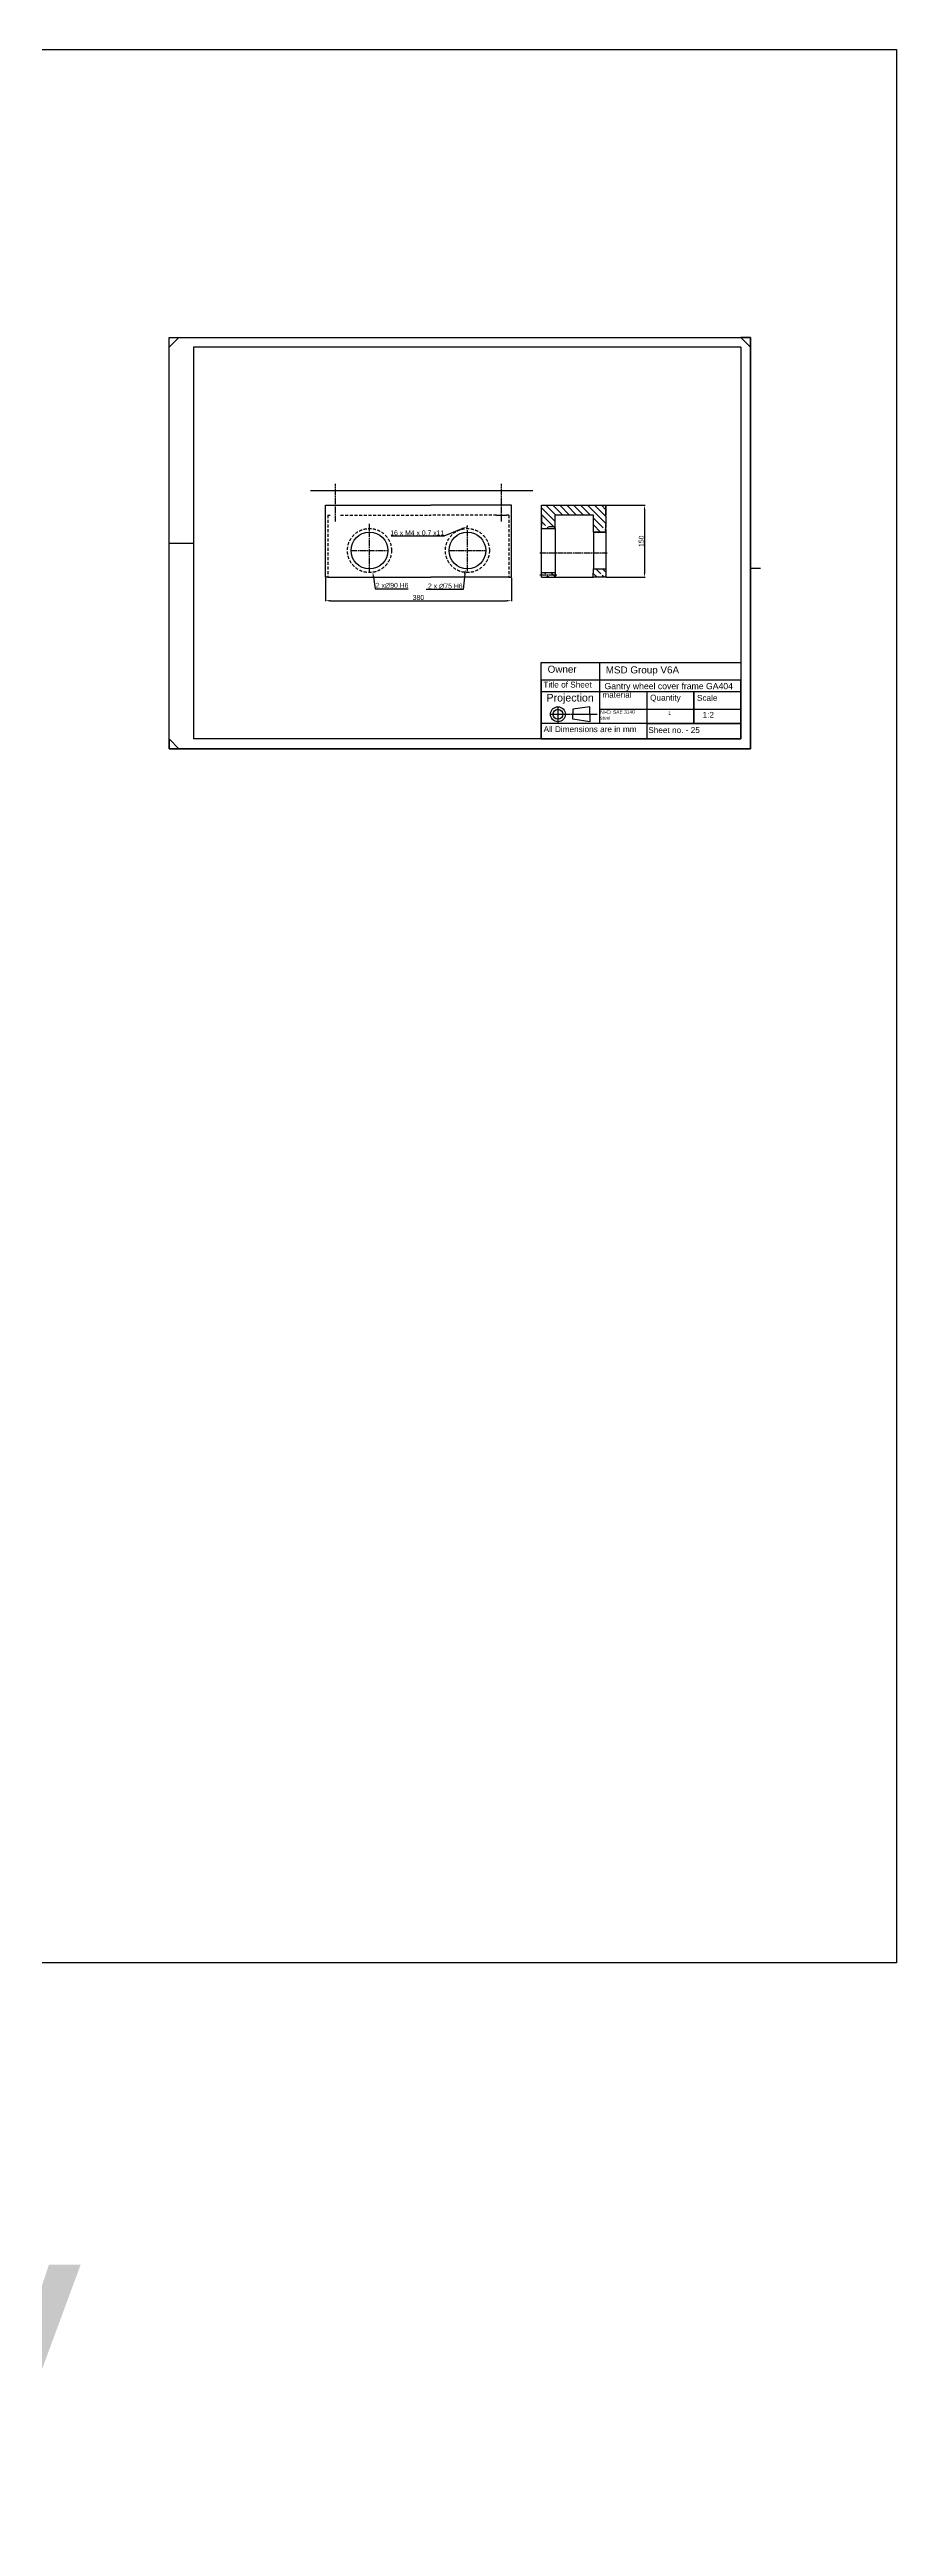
# Model space of a CAD drawing. Header units: millimetres. Extents: x -15074 to 21675, y -7568 to 6574.
# Drawn here: x 496 to 2226, y -7568 to -2509 of the extents above; entities that cross this region are included whole.
import ezdxf

# ---------------------------------------------------------------- set-up
doc = ezdxf.new("R2010")
doc.units = ezdxf.units.MM
for name, pattern in [('AM_ISO08W050', [18, 12, -1.5, 3, -1.5]), ('AM_ISO08W050x2', [9, 6, -0.75, 1.5, -0.75]), ('HIDDEN', [9.525, 6.35, -3.175])]:
    doc.linetypes.add(name, pattern=pattern)
for name, color, linetype, lineweight in [('AM_5', 250, 'Continuous', 25), ('AM_7', 142, 'AM_ISO08W050', 25), ('AM_8', 1, 'Continuous', 25)]:
    doc.layers.add(name, color=color, linetype=linetype, lineweight=lineweight)
doc.styles.get("Standard").update_dxf_attribs({"font": 'arial.ttf'})
doc.dimstyles.new('AM_ISO$0', dxfattribs={"dimtxt": 3.5, "dimasz": 3.5, "dimexe": 1, "dimexo": 1, "dimgap": 1.5, "dimtad": 1, "dimdsep": 46, "dimtxsty": 'Standard', "dimcen": 0, "dimclrd": 256, "dimclre": 256, "dimclrt": 250, "dimadec": 0, "dimazin": 2, "dimtp": 0.1, "dimtm": 0.1, "dimtfac": 0.71, "dimtdec": 3, "dimtmove": 0, "dimatfit": 3, "dimfxl": 1, "dimlwd": -1, "dimlwe": -1, "dimarcsym": 1})
doc.dimstyles.new('AM_ISO$3', dxfattribs={"dimtxt": 3.5, "dimasz": 3.5, "dimexe": 1, "dimexo": 1, "dimgap": 1.5, "dimtad": 1, "dimtoh": 1, "dimdsep": 46, "dimtxsty": 'Standard', "dimcen": 0, "dimclrd": 256, "dimclre": 256, "dimclrt": 250, "dimadec": 0, "dimazin": 2, "dimtp": 0.1, "dimtm": 0.1, "dimtfac": 0.71, "dimtdec": 3, "dimtofl": 0, "dimtmove": 0, "dimatfit": 0, "dimfxl": 1, "dimlwd": -1, "dimlwe": -1, "dimarcsym": 1})
pattern_1 = [(135, (430.368, -4156.106), (-7.07107, -7.07107), [])]

# ---------------------------------------------------------------- blocks, each defined once
blk = doc.blocks.new('*D257')
at = {"layer": 'AM_5', "linetype": 'ByBlock', "transparency": 16777216}
for p, q in [((1059.9, -3588.1), (1059.9, -3636.1)), ((1439.9, -3588.1), (1439.9, -3636.1)), ((1069.9, -3635.1), (1429.9, -3635.1))]:
    blk.add_line(p, q, dxfattribs=at)
at = {"layer": 'AM_5', "transparency": 16777216}
for points in [[(1069.9, -3633.4), (1069.9, -3636.7), (1059.9, -3635.1)], [(1429.9, -3633.4), (1429.9, -3636.7), (1439.9, -3635.1)]]:
    blk.add_solid(points, dxfattribs=at)
at = {"layer": 'Defpoints', "color": 0, "transparency": 16777216}
for p in [(1059.9, -3587.1), (1439.9, -3587.1), (1439.9, -3635.1)]:
    blk.add_point(p, dxfattribs=at)
at = {"layer": 'AM_5', "color": 250, "transparency": 16777216, "insert": (1249.9, -3628.5), "char_height": 10, "attachment_point": 5}
blk.add_mtext('380', dxfattribs=at)
blk = doc.blocks.new('*D258')
at = {"layer": 'AM_5', "linetype": 'ByBlock', "transparency": 16777216}
for p, q in [((1633.7, -3440.1), (1712.8, -3440.1)), ((1711.8, -3450.1), (1711.8, -3577.1)), ((1633.7, -3587.1), (1712.8, -3587.1))]:
    blk.add_line(p, q, dxfattribs=at)
at = {"layer": 'AM_5', "transparency": 16777216}
for points in [[(1710.2, -3450.1), (1713.5, -3450.1), (1711.8, -3440.1)], [(1710.2, -3577.1), (1713.5, -3577.1), (1711.8, -3587.1)]]:
    blk.add_solid(points, dxfattribs=at)
at = {"layer": 'Defpoints', "color": 0, "transparency": 16777216}
for p in [(1632.7, -3440.1), (1632.7, -3587.1), (1711.8, -3587.1)]:
    blk.add_point(p, dxfattribs=at)
at = {"layer": 'AM_5', "color": 250, "transparency": 16777216, "insert": (1705.2, -3513.6), "char_height": 10, "attachment_point": 5, "rotation": 90}
blk.add_mtext('150', dxfattribs=at)
blk = doc.blocks.new('*D259')
at = {"layer": 'AM_5', "linetype": 'ByBlock', "transparency": 16777216}
for p, q in [((1344.8, -3579.8), (1341.3, -3612.2)), ((1341.3, -3612.2), (1265.9, -3612.2))]:
    blk.add_line(p, q, dxfattribs=at)
at = {"layer": 'AM_5', "transparency": 16777216}
blk.add_solid([(1343.1, -3579.6), (1346.4, -3580), (1345.9, -3569.9)], dxfattribs=at)
at = {"layer": 'Defpoints', "color": 0, "transparency": 16777216}
for p in [(1354, -3495.3), (1345.9, -3569.9)]:
    blk.add_point(p, dxfattribs=at)
at = {"layer": 'AM_5', "color": 250, "transparency": 16777216, "insert": (1302.8, -3605.3), "char_height": 10, "attachment_point": 5}
blk.add_mtext(' 2 x ∅75{}{\\C250; H6}', dxfattribs=at)
blk = doc.blocks.new('*D260')
at = {"layer": 'AM_5', "linetype": 'ByBlock', "transparency": 16777216}
for p, q in [((1158.2, -3586.9), (1161.8, -3610.8)), ((1161.8, -3610.8), (1229.1, -3610.8))]:
    blk.add_line(p, q, dxfattribs=at)
at = {"layer": 'AM_5', "transparency": 16777216}
blk.add_solid([(1159.9, -3586.7), (1156.6, -3587.2), (1156.7, -3577.1)], dxfattribs=at)
at = {"layer": 'Defpoints', "color": 0, "transparency": 16777216}
for p in [(1143.1, -3488.1), (1156.7, -3577.1)]:
    blk.add_point(p, dxfattribs=at)
at = {"layer": 'AM_5', "color": 250, "transparency": 16777216, "insert": (1196.2, -3603.9), "char_height": 10, "attachment_point": 5}
blk.add_mtext('2 x∅90{}{\\C250; H6}', dxfattribs=at)
blk = doc.blocks.new('*D261')
at = {"layer": 'AM_5', "linetype": 'ByBlock', "transparency": 16777216}
for p, q in [((1338.8, -3487.9), (1302.1, -3503.1)), ((1302.1, -3503.1), (1194.4, -3503.1))]:
    blk.add_line(p, q, dxfattribs=at)
blk.add_arc((1349.9, -3483.4), 2, 198.6479, 231.0786, dxfattribs=at)
at = {"layer": 'AM_5', "transparency": 16777216}
blk.add_solid([(1338.2, -3486.4), (1339.5, -3489.5), (1348.1, -3484.1)], dxfattribs=at)
at = {"layer": 'Defpoints', "color": 0, "transparency": 16777216}
for p in [(1348.1, -3484.1), (1351.8, -3482.6)]:
    blk.add_point(p, dxfattribs=at)
at = {"layer": 'AM_5', "color": 250, "transparency": 16777216, "insert": (1247.5, -3496.5), "char_height": 10, "attachment_point": 5}
blk.add_mtext('16 x M4 x 0.7 x11', dxfattribs=at)

msp = doc.modelspace()

# ---------------------------------------------------------------- hatches: boundary and pattern name
at = {"layer": 'AM_8', "true_color": 0x000000}
h = msp.add_hatch(dxfattribs=at)
h.set_pattern_fill('_U', color=18, scale=10, angle=135, style=0, pattern_type=0)
h.set_pattern_definition(pattern_1)
edge = h.paths.add_edge_path(flags=0)
edge.add_line((1632.674, -3485.774), (1632.397, -3486.253))
edge.add_line((1632.397, -3486.253), (1618.874, -3486.253))
edge.add_line((1618.874, -3486.253), (1617.938, -3487.874))
edge.add_line((1617.938, -3487.874), (1618.874, -3489.495))
edge.add_line((1618.874, -3489.495), (1632.397, -3489.495))
edge.add_line((1632.397, -3489.495), (1632.674, -3489.974))
edge.add_line((1632.674, -3495.074), (1632.674, -3489.974))
edge.add_line((1607.218, -3495.074), (1632.674, -3495.074))
edge.add_line((1607.218, -3460.118), (1607.218, -3495.074))
edge.add_line((1529.209, -3460.118), (1607.218, -3460.118))
edge.add_line((1529.209, -3487.56), (1529.209, -3460.118))
edge.add_line((1501.209, -3487.56), (1529.209, -3487.56))
edge.add_line((1501.209, -3485.46), (1501.209, -3487.56))
edge.add_line((1501.209, -3485.46), (1501.485, -3484.981))
edge.add_line((1501.485, -3484.981), (1515.009, -3484.981))
edge.add_line((1515.009, -3484.981), (1515.945, -3483.36))
edge.add_line((1515.945, -3483.36), (1515.009, -3481.739))
edge.add_line((1515.009, -3481.739), (1501.485, -3481.739))
edge.add_line((1501.485, -3481.739), (1501.209, -3481.26))
edge.add_line((1501.209, -3440.118), (1501.209, -3481.26))
edge.add_line((1632.674, -3440.118), (1501.209, -3440.118))
edge.add_line((1632.674, -3485.774), (1632.674, -3440.118))
edge = h.paths.add_edge_path(flags=0)
edge.add_line((1501.485, -3481.739), (1501.209, -3481.26))
edge.add_line((1515.009, -3481.739), (1501.485, -3481.739))
edge.add_line((1515.945, -3483.36), (1515.009, -3481.739))
edge.add_line((1515.009, -3484.981), (1515.945, -3483.36))
edge.add_line((1501.485, -3484.981), (1515.009, -3484.981))
edge.add_line((1501.209, -3485.46), (1501.485, -3484.981))
edge.add_line((1501.209, -3481.26), (1501.209, -3485.46))
edge = h.paths.add_edge_path(flags=0)
edge.add_line((1632.674, -3485.774), (1632.397, -3486.253))
edge.add_line((1632.674, -3489.974), (1632.674, -3485.774))
edge.add_line((1632.397, -3489.495), (1632.674, -3489.974))
edge.add_line((1618.874, -3489.495), (1632.397, -3489.495))
edge.add_line((1617.938, -3487.874), (1618.874, -3489.495))
edge.add_line((1618.874, -3486.253), (1617.938, -3487.874))
edge.add_line((1632.397, -3486.253), (1618.874, -3486.253))
edge = h.paths.add_edge_path(flags=0)
edge.add_line((1501.485, -3481.739), (1501.209, -3481.26))
edge.add_line((1515.009, -3481.739), (1501.485, -3481.739))
edge.add_line((1515.945, -3483.36), (1515.009, -3481.739))
edge.add_line((1515.009, -3484.981), (1515.945, -3483.36))
edge.add_line((1501.485, -3484.981), (1515.009, -3484.981))
edge.add_line((1501.209, -3485.46), (1501.485, -3484.981))
edge.add_line((1501.209, -3481.26), (1501.209, -3485.46))
edge = h.paths.add_edge_path(flags=0)
edge.add_line((1632.674, -3485.774), (1632.397, -3486.253))
edge.add_line((1632.674, -3489.974), (1632.674, -3485.774))
edge.add_line((1632.397, -3489.495), (1632.674, -3489.974))
edge.add_line((1618.874, -3489.495), (1632.397, -3489.495))
edge.add_line((1617.938, -3487.874), (1618.874, -3489.495))
edge.add_line((1618.874, -3486.253), (1617.938, -3487.874))
edge.add_line((1632.397, -3486.253), (1618.874, -3486.253))
h = msp.add_hatch(dxfattribs=at)
h.set_pattern_fill('_U', color=18, scale=10, angle=135, style=0, pattern_type=0)
h.set_pattern_definition(pattern_1)
edge = h.paths.add_edge_path(flags=0)
edge.add_line((1501.485, -3580.253), (1501.209, -3579.774))
edge.add_line((1501.209, -3577.56), (1501.209, -3579.774))
edge.add_line((1529.209, -3577.56), (1501.209, -3577.56))
edge.add_line((1529.209, -3587.074), (1529.209, -3577.56))
edge.add_line((1501.209, -3587.074), (1529.209, -3587.074))
edge.add_line((1501.209, -3583.974), (1501.209, -3587.074))
edge.add_line((1501.209, -3583.974), (1501.485, -3583.495))
edge.add_line((1501.485, -3583.495), (1515.009, -3583.495))
edge.add_line((1515.009, -3583.495), (1515.945, -3581.874))
edge.add_line((1515.945, -3581.874), (1515.009, -3580.253))
edge.add_line((1515.009, -3580.253), (1501.485, -3580.253))
edge = h.paths.add_edge_path(flags=0)
edge.add_line((1501.485, -3580.253), (1501.209, -3579.774))
edge.add_line((1515.009, -3580.253), (1501.485, -3580.253))
edge.add_line((1515.945, -3581.874), (1515.009, -3580.253))
edge.add_line((1515.009, -3583.495), (1515.945, -3581.874))
edge.add_line((1501.485, -3583.495), (1515.009, -3583.495))
edge.add_line((1501.209, -3583.974), (1501.485, -3583.495))
edge.add_line((1501.209, -3579.774), (1501.209, -3583.974))
edge = h.paths.add_edge_path(flags=0)
edge.add_line((1501.485, -3580.253), (1501.209, -3579.774))
edge.add_line((1515.009, -3580.253), (1501.485, -3580.253))
edge.add_line((1515.945, -3581.874), (1515.009, -3580.253))
edge.add_line((1515.009, -3583.495), (1515.945, -3581.874))
edge.add_line((1501.485, -3583.495), (1515.009, -3583.495))
edge.add_line((1501.209, -3583.974), (1501.485, -3583.495))
edge.add_line((1501.209, -3579.774), (1501.209, -3583.974))
h = msp.add_hatch(dxfattribs=at)
h.set_pattern_fill('_U', color=18, scale=10, angle=135, style=0, pattern_type=0)
h.set_pattern_definition(pattern_1)
edge = h.paths.add_edge_path(flags=0)
edge.add_line((1632.674, -3581.874), (1632.666, -3579.774))
edge.add_line((1632.666, -3579.774), (1632.391, -3580.254))
edge.add_line((1632.391, -3580.254), (1618.868, -3580.307))
edge.add_line((1618.868, -3580.307), (1617.938, -3581.932))
edge.add_line((1617.938, -3581.932), (1618.88, -3583.549))
edge.add_line((1618.88, -3583.549), (1632.404, -3583.496))
edge.add_line((1632.404, -3583.496), (1632.674, -3583.96))
edge.add_line((1632.674, -3587.074), (1632.674, -3583.96))
edge.add_line((1606.936, -3587.074), (1632.674, -3587.074))
edge.add_line((1607.218, -3570.074), (1606.936, -3587.074))
edge.add_line((1632.674, -3570.074), (1607.218, -3570.074))
edge.add_line((1632.674, -3581.874), (1632.674, -3570.074))
edge = h.paths.add_edge_path(flags=0)
edge.add_line((1632.674, -3581.874), (1632.666, -3579.774))
edge.add_line((1632.674, -3583.96), (1632.674, -3581.874))
edge.add_line((1632.404, -3583.496), (1632.674, -3583.96))
edge.add_line((1618.88, -3583.549), (1632.404, -3583.496))
edge.add_line((1617.938, -3581.932), (1618.88, -3583.549))
edge.add_line((1618.868, -3580.307), (1617.938, -3581.932))
edge.add_line((1632.391, -3580.254), (1618.868, -3580.307))
edge.add_line((1632.666, -3579.774), (1632.391, -3580.254))
edge = h.paths.add_edge_path(flags=0)
edge.add_line((1632.674, -3581.874), (1632.666, -3579.774))
edge.add_line((1632.674, -3583.96), (1632.674, -3581.874))
edge.add_line((1632.404, -3583.496), (1632.674, -3583.96))
edge.add_line((1618.88, -3583.549), (1632.404, -3583.496))
edge.add_line((1617.938, -3581.932), (1618.88, -3583.549))
edge.add_line((1618.868, -3580.307), (1617.938, -3581.932))
edge.add_line((1632.391, -3580.254), (1618.868, -3580.307))
edge.add_line((1632.666, -3579.774), (1632.391, -3580.254))

# ---------------------------------------------------------------- linework, layer by layer
for p, q in [((740.5, -3117.219), (760.5, -3097.219)), ((790.5, -3117.219), (790.5, -3137.219)), ((1928.5, -3117.219), (1908.5, -3097.219)), ((1908.5, -3117.219), (1908.5, -3137.219)), ((1029.446, -3410.15), (1483.94, -3410.15)), ((1414.859, -3410.15), (1424.384, -3410.15)), ((1409.309, -3460.132), (1409.622, -3460.132)), ((1409.622, -3460.132), (1414.622, -3460.132)), ((1414.622, -3460.132), (1424.622, -3460.132)), ((1424.622, -3460.132), (1429.622, -3460.132)), ((1429.622, -3460.132), (1429.934, -3460.132)), ((1501.209, -3486.437), (1501.209, -3440.118)), ((1501.209, -3487.56), (1501.209, -3483.36)), ((1501.209, -3487.56), (1501.209, -3485.36)), ((1501.209, -3587.074), (1501.209, -3487.56)), ((1515.945, -3483.36), (1529.209, -3483.36)), ((1529.209, -3478.046), (1529.209, -3460.118)), ((1529.209, -3487.56), (1529.209, -3577.56)), ((1607.218, -3462.053), (1607.218, -3460.118)), ((1632.674, -3462.053), (1632.674, -3440.118)), ((1632.674, -3495.074), (1632.674, -3487.874)), ((740.5, -3517.219), (790.5, -3517.219)), ((1607.218, -3495.074), (1607.218, -3570.074)), ((1632.674, -3495.074), (1632.674, -3570.074)), ((1501.209, -3587.074), (1529.209, -3587.074)), ((1529.209, -3587.074), (1606.936, -3587.074)), ((1632.674, -3587.074), (1632.674, -3583.96)), ((1928.5, -3568.419), (1948.5, -3568.419)), ((1534.858, -3866.967), (1534.858, -3866.967)), ((1534.858, -3866.967), (1534.858, -3866.967)), ((1599.941, -3851.651), (1565.366, -3856.803)), ((1599.941, -3882.284), (1565.366, -3877.132)), ((1599.941, -3856.803), (1599.941, -3851.651)), ((1599.941, -3877.132), (1599.941, -3882.284)), ((1716.5, -3886.019), (1716.5, -3917.219)), ((740.5, -3917.219), (760.5, -3937.219))]:
    msp.add_line(p, q)
at = {"linetype": 'HIDDEN'}
for p, q in [((1064.923, -3460.132), (1069.912, -3460.132)), ((1064.923, -3460.132), (1064.923, -3587.074)), ((1090.537, -3460.132), (1274.923, -3460.132)), ((1409.309, -3460.132), (1274.923, -3460.132)), ((1434.923, -3460.132), (1429.934, -3460.132)), ((1434.923, -3460.132), (1434.923, -3587.074))]:
    msp.add_line(p, q, dxfattribs=at)
for points in [[(-6139.116, -2509.431), (2226.411, -2509.431), (2226.411, -6416.46), (-6139.116, -6416.46)], [(740.5, -3097.219), (1928.5, -3097.219), (1928.5, -3937.219), (740.5, -3937.219)], [(1607.181, -3495.074), (1632.674, -3495.074), (1632.674, -3495.074), (1607.181, -3495.074)], [(1500.5, -3761.219), (1908.5, -3761.219), (1908.5, -3917.219), (1500.5, -3917.219)], [(1500.5, -3917.219), (1908.5, -3917.219), (1908.5, -3797.219), (1500.5, -3797.219)], [(1500.5, -3917.219), (1908.5, -3917.219), (1908.5, -3821.219), (1500.5, -3821.219)], [(1812.5, -3821.219), (1716.5, -3821.219), (1716.5, -3886.019), (1812.5, -3886.019)], [(1908.5, -3821.219), (1812.5, -3821.219), (1812.5, -3886.019), (1908.5, -3886.019)], [(1500.5, -3917.219), (1908.5, -3917.219), (1908.5, -3886.019), (1500.5, -3886.019)]]:
    msp.add_lwpolyline(points, close=True)
for points in [[(790.5, -3937.219), (740.5, -3937.219), (740.5, -3097.219), (790.5, -3097.219)], [(740.5, -3117.219), (740.5, -3097.219), (1928.5, -3097.219), (1928.5, -3117.219)], [(790.5, -3117.219), (790.5, -3917.219)], [(1908.5, -3117.219), (790.5, -3117.219)], [(1908.5, -3937.219), (1928.5, -3937.219), (1928.5, -3097.219), (1908.5, -3097.219)], [(1908.5, -3117.219), (1908.5, -3917.219)], [(1064.923, -3587.074), (1059.923, -3587.074), (1059.923, -3440.132), (1086.487, -3440.132)], [(1086.487, -3440.132), (1274.923, -3440.132)], [(1426.329, -3440.132), (1274.923, -3440.132)], [(1413.359, -3440.132), (1411.858, -3440.132)], [(1426.99, -3440.132), (1426.329, -3440.132)], [(1434.923, -3587.074), (1439.923, -3587.074), (1439.923, -3440.132), (1426.99, -3440.132)], [(1501.209, -3460.118), (1501.209, -3440.118), (1632.674, -3440.118), (1632.674, -3460.118)], [(1501.209, -3462.17), (1501.209, -3481.342)], [(1501.209, -3485.314), (1501.209, -3487.56), (1529.209, -3487.56), (1529.209, -3478.046)], [(1607.218, -3460.118), (1529.209, -3460.118)], [(1632.674, -3489.324), (1632.674, -3495.074), (1607.218, -3495.074), (1607.218, -3462.053)], [(1632.674, -3462.053), (1632.674, -3485.324)], [(1632.674, -3485.324), (1632.674, -3479.574)], [(1632.674, -3489.324), (1632.674, -3479.574)], [(1064.923, -3587.074), (1274.923, -3587.074)], [(1434.923, -3587.074), (1274.923, -3587.074)], [(1501.209, -3579.806), (1501.209, -3577.56), (1529.209, -3577.56), (1529.209, -3587.074)], [(1529.209, -3577.56), (1529.209, -3587.074)], [(1632.674, -3583.96), (1632.674, -3587.074), (1606.936, -3587.074), (1607.218, -3570.074), (1632.674, -3570.074), (1632.674, -3583.96)], [(1620.5, -3886.019), (1620.5, -3761.219), (1908.5, -3761.219), (1908.5, -3917.219), (1620.5, -3917.219)], [(1500.5, -3857.219), (1500.5, -3917.219), (1908.5, -3917.219), (1908.5, -3857.219), (1618.798, -3857.219)], [(1565.366, -3856.803), (1565.366, -3866.967)], [(1565.366, -3877.132), (1565.366, -3866.967)], [(1599.941, -3866.967), (1599.941, -3856.803)], [(1599.941, -3866.967), (1599.941, -3877.132)], [(740.5, -3917.219), (740.5, -3937.219), (1928.5, -3937.219), (1928.5, -3917.219)], [(1908.5, -3917.219), (790.5, -3917.219)]]:
    msp.add_lwpolyline(points)
for centre in [(1149.923, -3532.574), (1349.923, -3532.574)]:
    msp.add_circle(centre, 45, dxfattribs=at)
for centre, radius in [((1149.923, -3532.574), 37.5), ((1349.923, -3532.574), 37.5), ((1534.858, -3866.967), 15.317), ((1534.858, -3866.967), 10.164)]:
    msp.add_circle(centre, radius)
at = {"layer": 'AM_7'}
for p, q in [((1080.225, -3473.563), (1080.225, -3396.269)), ((1080.225, -3473.563), (1080.225, -3396.269)), ((1419.622, -3473.563), (1419.622, -3396.269)), ((1498.209, -3581.874), (1532.67, -3581.874))]:
    msp.add_line(p, q, dxfattribs=at)
at = {"layer": 'AM_7', "color": 3}
for p, q in [((1149.923, -3577.488), (1149.923, -3477.802)), ((1349.923, -3574.702), (1349.923, -3481.657)), ((1112.423, -3532.574), (1187.423, -3532.574)), ((1312.423, -3532.574), (1387.423, -3532.574)), ((1498.209, -3537.317), (1635.674, -3537.317))]:
    msp.add_line(p, q, dxfattribs=at)
at = {"layer": 'AM_7', "linetype": 'AM_ISO08W050x2'}
for p, q in [((1518.836, -3866.967), (1615.963, -3866.967)), ((1534.858, -3850.945), (1534.858, -3885.641)), ((1534.858, -3866.967), (1534.858, -3866.967)), ((1534.858, -3866.967), (1534.858, -3866.967))]:
    msp.add_line(p, q, dxfattribs=at)

# ---------------------------------------------------------------- texts
at = {"attachment_point": 1}
for s, width, gutter_width, heights, insert, char_height in [(' Owner', 101.23529, 30, [0], (1508.284, -3767.724), 14.4), ('MSD Group V6A', 225.47861, 30, [0], (1632.527, -3769.103), 14.4), ('Title of Sheet', 109.51818, 30, [0], (1505.062, -3800.367), 12), ('Projection', 142.3505, 77.698, [0], (1511.482, -3825.333), 15.5397), ('material', 90.87526, 30, [0], (1625.625, -3821.219), 12), ('Gantry wheel cover frame GA404', 276.48925, 26.377, [0], (1629.936, -3803.043), 12.66112), ('Quantity', 80.52807, 30, [0], (1723.179, -3827.034), 12), ('Scale', 82.82887, 30, [0], (1818.892, -3827.494), 12), ('All Dimensions are in mm', 231.69176, 30, [0], (1505.523, -3891.403), 12), ('Ni-Cr SAE 3140 \\Psteel', 131.56505, 35.694, [0], (1621.178, -3858.634), 7.13879), ('Sheet no. - 25', 174.4008, 30, [4.346], (1719.497, -3893.242), 12), ('1', 125.74356, 35.694, [0], (1760.019, -3860.96), 7.139), ('\\pxi-3,l4,t4;1:2', 81.89426, 30, [0], (1818.372, -3862.074), 12), ('Girder assembly', 1330673.72587, 3125, [0], (-4522.92, -6916.927), 500)]:
    msp.add_mtext_dynamic_manual_height_columns(s, width=width, gutter_width=gutter_width, heights=heights, dxfattribs=dict(at, insert=insert, char_height=char_height))

# ---------------------------------------------------------------- dimensions: what is measured, and where the dimension line sits
at = {"layer": 'AM_5'}
for p1, p2, text, override, picture, middle in [((1143.147, -3488.087), (1156.7, -3577.061), '2 x<>{}{\\C250; H6}', {"dimtxt": 10, "dimasz": 10, "dimpost": '', "dimtp": 0.1, "dimtm": 0.1, "dimtdec": 3, "dimtzin": 8}, '*D260', (1196.203, -3610.79)), ((1351.772, -3482.597), (1348.075, -3484.123), '16 x M4 x 0.7 x11', {"dimtxt": 10, "dimasz": 10}, '*D261', (1247.523, -3503.096)), ((1353.978, -3495.294), (1345.869, -3569.854), ' 2 x <>{}{\\C250; H6}', {"dimtxt": 10, "dimasz": 10, "dimpost": '', "dimtp": 0.1, "dimtm": 0.1, "dimtdec": 3, "dimtzin": 8}, '*D259', (1302.816, -3612.168))]:
    dim = msp.add_diameter_dim_2p(p1=p1, p2=p2, text=text, dimstyle='AM_ISO$3', override=override, dxfattribs=at)
    dim.commit()
    dim.dimension.update_dxf_attribs({"geometry": picture, "text_midpoint": middle, "dimtype": 163})
dim = msp.add_linear_dim(base=(1711.832, -3587.074), p1=(1632.674, -3440.118), p2=(1632.674, -3587.074), angle=90, text='150', dimstyle='AM_ISO$0', override={"dimtxt": 10, "dimasz": 10, "dimpost": ''}, dxfattribs=at)
dim.commit()
dim.dimension.update_dxf_attribs({"geometry": '*D258', "text_midpoint": (1705.227, -3513.596)})
dim = msp.add_linear_dim(base=(1439.923, -3635.066), p1=(1059.923, -3587.074), p2=(1439.923, -3587.074), angle=0, dimstyle='AM_ISO$0', override={"dimtxt": 10, "dimasz": 10, "dimpost": ''}, dxfattribs=at)
dim.commit()
dim.dimension.update_dxf_attribs({"geometry": '*D257', "text_midpoint": (1249.923, -3628.457)})

doc.saveas('drawing.dxf')
